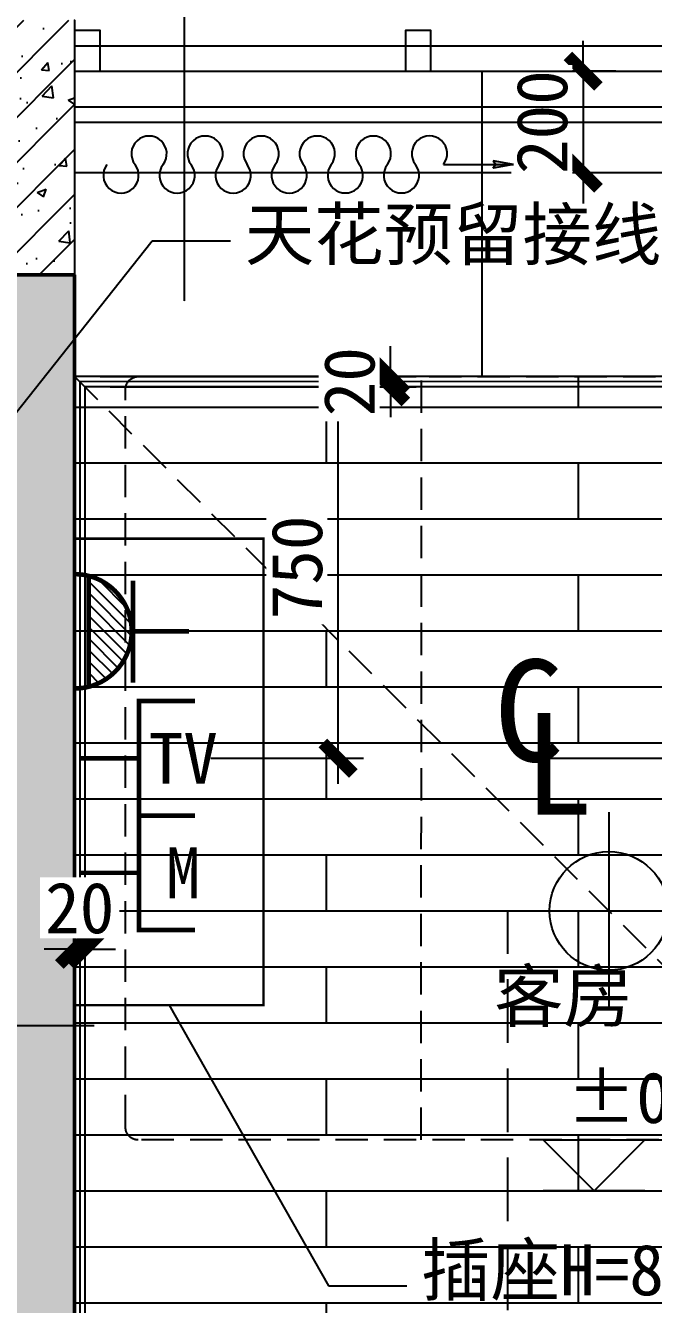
# Model space of a CAD drawing. Header units: millimetres. Extents: x -102565 to 103504, y -132507 to -120.
# Drawn here: x 33512 to 34746, y -24240 to -21727 of the extents above; entities that cross this region are included whole.
import ezdxf
from ezdxf import colors
from ezdxf.entities.mleader import LeaderData, LeaderLine
from ezdxf.enums import TextEntityAlignment as Align
from ezdxf.math import Vec2, Vec3

# ---------------------------------------------------------------- set-up
doc = ezdxf.new("R2010")
doc.units = ezdxf.units.MM
doc.header["$LTSCALE"] = 10
for name, pattern in [('ACAD_ISO04W100', [30, 24, -3, 0, -3]), ('DASH', [0.35, 0.25, -0.1]), ('HIDDEN', [9.524999999999999, 6.35, -3.175])]:
    doc.linetypes.add(name, pattern=pattern)
doc.layers.get('Defpoints').update_dxf_attribs({"color": 9})
for name, color, linetype in [('-B11  平面非硬装   LESS', 2, 'HIDDEN'), ('-B1234平 地 天 间  LESS', 7, 'Continuous'), ('-B123平   地   天  LESS', 3, 'Continuous'), ('-B13  平         天  LESS', 1, 'Continuous'), ('-B14  平 面 注 释  LESS', 1, 'Continuous'), ('-B20  地         面  LESS', 8, 'Continuous'), ('-B21  地 面 注 释  LESS', 1, 'Continuous'), ('-B30  天         花  LESS', 3, 'Continuous'), ('-B31  天 花 点 位 LESS', 2, 'Continuous'), ('-B33  天花造型注释  LESS', 1, 'Continuous'), ('-B50  强 电 插 座  LESS', 2, 'Continuous'), ('-B51  弱 电 插 座  LESS', 2, 'Continuous'), ('-B56  综合点位注释  LESS', 4, 'Continuous'), ('-B60  给   排   水  LESS', 2, 'Continuous'), ('-B61  给排水注释  LESS', 2, 'Continuous'), ('016-天花', 3, 'Continuous'), ('A02-G-MAIN-洋房4号户型_设计区$0$A_HDWR(配件)', 1, 'Continuous'), ('A02-G-MAIN-洋房4号户型_设计区$0$A_PATN_MATE(图案填充)', 252, 'Continuous'), ('A02-G-MAIN-洋房4号户型_设计区$0$A_WINDOW(窗)', 3, 'Continuous'), ('C天-LITEDIM', 3, 'Continuous'), ('S10-G-WACO-D户型COSF_设计区$0$G_COL_HATCH（墙柱填充）', 252, 'Continuous'), ('连线图', 4, 'Continuous')]:
    doc.layers.add(name, color=color, linetype=linetype)
doc.layers.add('S10-G-WACO-D户型COSF_设计区$0$G_COL（墙柱）', color=4, linetype='Continuous', lineweight=50)
doc.styles.add('DS数字英文', font='simhei.ttf')
doc.styles.add('LESS标准文字', font='simhei.ttf', dxfattribs={"height": 2})
doc.dimstyles.new('AD-DIM_50(LESS)', dxfattribs={"dimscale": 50, "dimtxt": 2, "dimasz": 1.2, "dimexe": 1, "dimexo": 1, "dimgap": 0.6, "dimtad": 1, "dimdec": 0, "dimzin": 0, "dimdsep": 46, "dimtxsty": 'DS数字英文', "dimblk": 'ARCHTICK', "dimcen": 0.09, "dimdle": 1, "dimclrd": 1, "dimclre": 1, "dimclrt": 3, "dimadec": 0, "dimazin": 0, "dimtfac": 1, "dimtdec": 0, "dimtix": 1, "dimtmove": 2, "dimatfit": 3, "dimldrblk": 'ARCHTICK', "dimfxl": 1, "dimtolj": 1, "dimtzin": 0, "dimarcsym": 0})
doc.dimstyles.new('标准注释（LESS）', dxfattribs={"dimtxt": 2, "dimasz": 1, "dimexe": 1, "dimexo": 0, "dimgap": 0.6, "dimtad": 1, "dimdec": 0, "dimrnd": 5, "dimzin": 12, "dimtxsty": 'LESS标准文字', "dimblk": 'ARCHTICK', "dimcen": 0, "dimclrd": 1, "dimclre": 1, "dimclrt": 3, "dimadec": 0, "dimazin": 0, "dimtfac": 1, "dimtdec": 0, "dimtix": 1, "dimtofl": 0, "dimtmove": 2, "dimatfit": 3, "dimldrblk": 'DOT', "dimfxl": 4, "dimfxlon": 1, "dimtfill": 1, "dimtolj": 1, "dimarcsym": 0})

# ---------------------------------------------------------------- blocks, each defined once
blk = doc.blocks.new('ytuutrue')
at = {"color": 1}
for p, q in [((4.831690603168681e-13, 2.500000000000227), (4.831690603168681e-13, -2.499999999999774)), ((-2.499999999999517, 3.410605131648481e-13), (2.500000000000455, 2.273736754432321e-13))]:
    blk.add_line(p, q, dxfattribs=at)
blk.add_circle((0, 0), 1.500000000000735)
blk = doc.blocks.new('*U333')
at = {"color": 1, "linetype": 'ACAD_ISO04W100'}
blk.add_line((-22.70411876899649, 1.778580078227429e-15), (5, -1.110223024625157e-15), dxfattribs=at)
at = {"color": 1, "style": 'LESS标准文字'}
for s, p in [('C', (-24.61407089988821, -0.1206358372583036)), ('L', (-23.44257358317733, -2.217861640659974))]:
    blk.add_text(s, height=4, dxfattribs=at).set_placement(p)
blk = doc.blocks.new('_Dot')
at = {"color": 0, "linetype": 'ByBlock', "lineweight": -2}
blk.add_line((-0.5, 0), (-1, 0), dxfattribs=at)
at = {"color": 0, "linetype": 'ByBlock', "const_width": 0.5}
blk.add_lwpolyline([(-0.25, 0, 1), (0.25, 0, 1)], format="xyb", close=True, dxfattribs=at)
blk = doc.blocks.new('_ArchTick')
at = {"color": 0, "linetype": 'ByBlock', "const_width": 0.4}
blk.add_lwpolyline([(-0.5, -0.5), (0.5, 0.5)], dxfattribs=at)
blk = doc.blocks.new('*U687')
at = {"color": 1, "linetype": 'ACAD_ISO04W100'}
blk.add_line((-22.91928215666099, 1.778580078227429e-15), (5, -1.110223024625157e-15), dxfattribs=at)
at = {"color": 1, "style": 'LESS标准文字'}
for s, p in [('C', (-24.82923428755272, -0.1206358372583036)), ('L', (-23.65773697084183, -2.217861640659974))]:
    blk.add_text(s, height=4, dxfattribs=at).set_placement(p)
blk = doc.blocks.new('*U699')
at = {"color": 1}
for p, q in [((-2.000000000000382, 2.000000000000192), (9.999999999999616, 2.00000000000019)), ((-1.91402449445377e-13, 1.918465386552271e-13), (-2.000000000000382, 2.000000000000192)), ((-1.91402449445377e-13, 1.918465386552271e-13), (1.999999999999999, 2.000000000000192)), ((1.999999999999999, -3.574438563748084e-16), (-2.000000000000382, 3.57443856374877e-16))]:
    blk.add_line(p, q, dxfattribs=at)
at = {"color": 3, "style": 'LESS标准文字'}
blk.add_attdef('%%P0.000', text='', height=2, dxfattribs=at).set_placement((3.696629213482759, 2.666666666667454), align=Align.CENTER)
blk = doc.blocks.new('*D808')
at = {"layer": '-B33  天花造型注释  LESS', "color": 1, "lineweight": -2, "transparency": 16777216}
for p, q in [((34607.73630604101, -21816.68779476391), (34607.73630604101, -21756.68779476391)), ((34671.59744704793, -21816.68779476391), (34557.73630604101, -21816.68779476391)), ((34607.73630604101, -21816.68779476391), (34607.73630604101, -22016.68779476391)), ((34671.59744704793, -22016.68779476391), (34557.73630604101, -22016.68779476391)), ((34607.73630604101, -22016.68779476391), (34607.73630604101, -22076.68779476391))]:
    blk.add_line(p, q, dxfattribs=at)
at = {"layer": 'Defpoints', "color": 0, "linetype": 'Continuous', "transparency": 16777216}
for p in [(34721.59744704793, -21816.68779476391), (34607.73630604101, -22016.68779476391), (34721.59744704793, -22016.68779476391)]:
    blk.add_point(p, dxfattribs=at)
at = {"layer": '-B33  天花造型注释  LESS', "color": 1, "linetype": 'Continuous', "lineweight": -2, "transparency": 16777216, "xscale": 60, "yscale": 60, "zscale": 60}
for p, rotation in [((34607.73630604101, -21816.68779476391), 270), ((34607.73630604101, -22016.68779476391), 90)]:
    blk.add_blockref('_ArchTick', p, dxfattribs=dict(at, rotation=rotation))
at = {"layer": '-B33  天花造型注释  LESS', "color": 3, "linetype": 'Continuous', "transparency": 16777216, "insert": (34527.17450828819, -21916.68779476392), "char_height": 100, "attachment_point": 5, "rotation": 90, "style": 'DS数字英文', "bg_fill": 3, "box_fill_scale": 1.1, "bg_fill_color": 256, "bg_fill_true_color": 13158600, "bg_fill_transparency": 0}
blk.add_mtext('\\A1;200', dxfattribs=at)
blk = doc.blocks.new('*U253')
at = {"lineweight": -2}
h = blk.add_hatch(dxfattribs=at)
h.set_pattern_fill('ANSI31', color=8, scale=0.1, angle=270)
h.set_pattern_definition([(315, (-4.500002174086922, 2.339995702427291), (0.2245064030267289, 0.2245064030267289), [])])
h.paths.add_polyline_path([(-1.59099025767532, -1.590990257677913, 0.1341324672913661), (-0.561130466441999, -2.178906285198288), (-0.5611304664419995, 2.178906285177917, 0.1341324672913661), (-1.590990257675321, 1.590990257657541, 0.1989123673796559), (-2.250000000000318, -1.018585417195231e-11, 0.1989123673796559)])
at = {"color": 2, "const_width": 0.1800000000000001}
for points in [[(-2.297228077720011, 2.014999999989814), (-2.297228077720011, -1.985000000010187)], [(-0.5611304664419995, 2.178906285193808), (-0.561130466441999, -2.178906285185076)], [(-2.250000000000318, -1.018585417195231e-11), (-4.500000000000318, -1.018607822678358e-11)]]:
    blk.add_lwpolyline(points, dxfattribs=at)
blk.add_lwpolyline([(-3.173037506642159e-13, 2.249999999989815, 0.1989123673796542), (-1.590990257675321, 1.590990257657541, 0.1989123673796559), (-2.250000000000318, -1.018585417195231e-11, 0.1989123673796559), (-1.59099025767532, -1.590990257677913, 0.1989123673796542), (-3.168556410016702e-13, -2.250000000010186)], format="xyb", dxfattribs=at)
at = {"color": 3, "style": 'LESS标准文字'}
for tag, p in [('安装高度', (-8.70213345616494, 2.04848365408165)), ('插座文字', (-4.268807025647832, 1.993960498791401))]:
    blk.add_attdef(tag, text='', height=2, dxfattribs=at).set_placement(p, align=Align.MIDDLE_CENTER)
blk = doc.blocks.new('*U244')
at = {"color": 2, "const_width": 0.18}
for points in [[(-4.499999999999999, -2.25), (-2.299999999999999, -2.25), (-2.299999999999999, 2.25), (-4.500000000000001, 2.25)], [(-2.299999999999999, -2.290338275236807e-16), (0, 0)]]:
    blk.add_lwpolyline(points, dxfattribs=at)
at = {"color": 3, "style": 'LESS标准文字'}
for tag, p in [('TP', (-4.036627357230891, -4.100999565933425e-16)), ('安装高度', (-9.339212013694807, -2.130845068946055))]:
    blk.add_attdef(tag, text='', height=2, dxfattribs=at).set_placement(p, align=Align.MIDDLE)
blk = doc.blocks.new('*U254')
at = {"color": 2, "const_width": 0.18}
for points in [[(-4.499999999999999, -2.25), (-2.299999999999999, -2.25), (-2.299999999999999, 2.25), (-4.500000000000001, 2.25)], [(-2.299999999999999, -2.290338275236807e-16), (0, 0)]]:
    blk.add_lwpolyline(points, dxfattribs=at)
at = {"color": 3, "style": 'LESS标准文字'}
for tag, p in [('安装高度', (-4.499999999999885, 4.762388256564862)), ('TP', (-4.036627357230891, -4.100999565933425e-16))]:
    blk.add_attdef(tag, text='', height=2, dxfattribs=at).set_placement(p, align=Align.MIDDLE)
blk = doc.blocks.new('*D826')
at = {"layer": '-B56  综合点位注释  LESS', "color": 1, "lineweight": -2, "transparency": 16777216}
for p, q in [((34126.20997688665, -23216.76012673313), (34126.20997688665, -22366.68779476333)), ((33876.20997688665, -22416.68779476333), (34176.20997688665, -22416.68779476333)), ((33876.20997688665, -23166.76012673313), (34176.20997688665, -23166.76012673313))]:
    blk.add_line(p, q, dxfattribs=at)
at = {"layer": 'Defpoints', "color": 0, "linetype": 'Continuous', "transparency": 16777216}
for p in [(33735.05083951984, -22416.68779476333), (34126.20997688665, -22416.68779476333), (33735.0508395198, -23166.76012673313)]:
    blk.add_point(p, dxfattribs=at)
at = {"layer": '-B56  综合点位注释  LESS', "color": 1, "linetype": 'Continuous', "lineweight": -2, "transparency": 16777216, "xscale": 60, "yscale": 60, "zscale": 60}
for p, rotation in [((34126.20997688665, -22416.68779476333), 90), ((34126.20997688665, -23166.76012673313), 270)]:
    blk.add_blockref('_ArchTick', p, dxfattribs=dict(at, rotation=rotation))
at = {"layer": '-B56  综合点位注释  LESS', "color": 3, "linetype": 'Continuous', "transparency": 16777216, "insert": (34045.64817913382, -22791.72396074824), "char_height": 100, "attachment_point": 5, "rotation": 90, "style": 'DS数字英文', "bg_fill": 3, "box_fill_scale": 1.1, "bg_fill_color": 256, "bg_fill_true_color": 13158600, "bg_fill_transparency": 0}
blk.add_mtext('\\A1;750', dxfattribs=at)
blk = doc.blocks.new('A$C2F834631')
for p, q in [((-2.479512477293611e-05, 87.47737107378634), (62.13425099966116, 98.47886482599279)), ((-2.479512477293611e-05, 87.47737107378634), (62.13425099966116, 76.4758773215799)), ((214.759857776342, 87.47737107378634), (-2.479512477293611e-05, 87.47737107378634)), ((62.13425099966116, 98.47886482599279), (54.91981336072786, 87.47737107378634)), ((62.13425099966116, 76.4758773215799), (54.91981336072786, 87.47737107378634))]:
    blk.add_line(p, q)
for centre, start, end in [((343.8627562538022, 120.6307885939968), 322.3895166346791, 217.6104833653209), ((515.999954223691, 120.6307885939896), 322.3895166346791, 217.6104833653209), ((688.137152193638, 120.6307885939896), 322.3895166346791, 217.6104833653209), ((860.2743501635268, 120.6307885939823), 322.3895166346791, 217.6104833653209), ((1032.411548133416, 120.6307885939823), 322.3895166346791, 217.6104833653209), ((1204.548746103363, 120.630788593975), 322.3895166346791, 217.6104833653209), ((257.7941572688287, 54.32395355357585), 142.3895166346791, 37.6104833653209), ((429.9313552387757, 54.32395355356857), 142.3895166346791, 37.6104833653209), ((602.0685532086645, 54.32395355356857), 142.3895166346791, 37.6104833653209), ((774.2057511785533, 54.3239535535613), 142.3895166346791, 37.6104833653209), ((946.3429491485003, 54.3239535535613), 142.3895166346791, 37.6104833653209), ((1118.480147118389, 54.32395355355402), 142.3895166346791, 37.6104833653209)]:
    blk.add_arc(centre, 54.32402807301445, start, end)
for points in [[(62.13425099966116, 98.47886482599279), (54.91981336072786, 87.47737107378634), (-2.479512477293611e-05, 87.47737107378634)], [(-2.479512477293611e-05, 87.47737107378634), (62.13425099966116, 76.4758773215799), (54.91981336072786, 87.47737107378634)]]:
    blk.add_solid(points)
blk = doc.blocks.new('S10-G-WACO-D户型COSF_设计区')
at = {"layer": 'S10-G-WACO-D户型COSF_设计区$0$G_COL_HATCH（墙柱填充）'}
h = blk.add_hatch(color=0, dxfattribs=at)
h.dxf.hatch_style = 1
h.paths.add_polyline_path([(33200, 18900.00000647045), (32599.99999223693, 18899.9606032247), (32599.99999223693, 18699.9606032247), (33000, 18700.00000647045), (33000, 15800.00000647045), (33200, 15800.00000647045)])
at = {"layer": 'S10-G-WACO-D户型COSF_设计区$0$G_COL（墙柱）', "color": 0}
blk.add_lwpolyline([(33200, 18900.00000647045), (32599.99999223693, 18899.9606032247), (32599.99999223693, 18699.9606032247), (33000, 18700.00000647045), (33000, 18700.00000647045), (33000, 15800.00000647045), (33200, 15800.00000647045)], close=True, dxfattribs=at)
blk = doc.blocks.new('1500ertong')
at = {"layer": '-B11  平面非硬装   LESS', "color": 8}
for p, q in [((22106.91643286493, 10041.58556191484), (22106.91643286493, 10376.58556190739)), ((21939.41643286493, 10209.08556191484), (22274.41643289474, 10209.08556191484)), ((20887.9596693888, 9974.585561914839), (20888.17679248002, 8474.585561914839)), ((21897.2183274999, 9846.879006295765), (21897.2183274999, 9974.585561914839)), ((22212.21834210303, 9287.33667024365), (22212.21834210303, 9917.336664730221)), ((21897.2183274999, 9202.402277344376), (21897.2183274999, 9287.336667472035)), ((22212.21834265531, 8572.402280011433), (22212.21834265531, 9202.402274498003)), ((21897.2183274999, 8642.859938520645), (21897.2183274999, 8474.585561914839)), ((21897.2183274999, 8572.402277344376), (21897.2183274999, 8569.869472438008))]:
    blk.add_line(p, q, dxfattribs=at)
at = {"layer": '-B11  平面非硬装   LESS'}
blk.add_lwpolyline([(22306.91643286493, 10409.08556191484), (21906.91643286493, 10409.08556191484), (21906.91643286493, 10009.08556191484), (22306.91643286493, 10009.08556191484)], close=True, dxfattribs=at)
blk.add_lwpolyline([(22306.91653070596, 9974.585561914835), (20331.91653070596, 9974.585561914839, 0.414213562373095), (20306.91653070596, 9949.585561914839), (20306.91653070596, 8499.585561914839, 0.414213562373095), (20331.91653070596, 8474.585561914839), (22306.91653070596, 8474.585561914835)], format="xyb", close=True, dxfattribs=at)
at = {"layer": '-B11  平面非硬装   LESS', "color": 8}
for centre, radius, start, end in [((22054.7183274999, 9085.436525577217), 846.6782718860277, 79.2793300050891, 100.7206699949109), ((25790.4455355182, 9602.336667472031), 3905.949704364321, 175.3742887233572, 176.4127364495465), ((21903.61884925512, 9549.37391229859), 297.5739364141405, 66.18657204692421, 113.8134279530758), ((22769.95733008531, 9596.613911563065), 1011.820786297927, 167.1516449646382, 172.4797976207421), ((21037.28036848453, 9596.613911563069), 1011.820786297927, 347.1516449646382, 12.84835503536186), ((22081.78023222831, 9333.110410088211), 505.9103931489637, 122.15164597255, 147.8483542547833), ((21543.32771740106, 9333.110410088211), 505.9103931453533, 32.15164574521668, 57.84835402745), ((22081.78023222831, 9871.562924915463), 505.9103931453533, 212.1516457452167, 237.84835402745), ((21543.32771740106, 9871.562924915463), 505.9103931489637, 302.15164597255, 327.8483542547833), ((22769.95733008531, 9596.613911563065), 1011.820786297927, 186.7941671501419, 192.8483550353618), ((21903.61884925512, 9643.85391085735), 297.5739364141292, 246.1865720469242, 293.8134279530758), ((25790.4455355182, 9602.336667472031), 3905.949704364321, 183.7559056628886, 184.6257112766428), ((22054.7183274999, 10119.23680936685), 846.6782718860277, 259.2793300050891, 280.7206699949109), ((25790.4455355182, 8887.402277344372), 3905.949704364321, 175.3742887233572, 176.2440943371114), ((22054.7183274999, 8370.502135449558), 846.6782718860277, 79.2793300050891, 100.7206699949109), ((21903.61884925512, 8845.88503395906), 297.5739364141292, 66.18657204692421, 113.8134279530758), ((22769.95733008531, 8893.125033253338), 1011.820786297927, 167.1516449646382, 173.2058328498582), ((21037.28036848453, 8893.125033253342), 1011.820786297927, 347.1516449646382, 12.84835503536186), ((22081.78023222831, 8618.17601993075), 505.9103931453533, 122.15164597255, 147.8483542547833), ((21543.32771740106, 8618.17601993075), 505.9103931489637, 32.15164574521668, 57.84835402745), ((22081.78023222831, 9156.628534758001), 505.9103931489637, 212.1516457452167, 237.84835402745), ((21543.32771740106, 9156.628534758001), 505.9103931453533, 302.15164597255, 327.8483542547833), ((22769.95733008531, 8893.125033253338), 1011.820786297927, 187.5202023792579, 192.8483550353618), ((21903.61884925512, 8940.365032547623), 297.5739364141405, 246.1865720469242, 293.8134279530758), ((25790.4455355182, 8887.402277344372), 3905.949704364321, 183.5872635504535, 184.6257112766428), ((22054.7183274999, 9404.302419239193), 846.6782718860277, 259.2793300050891, 280.7206699949109)]:
    blk.add_arc(centre, radius, start, end, dxfattribs=at)
at = {"layer": '-B11  平面非硬装   LESS', "color": 8, "extrusion": (0, 0, -1)}
for major_axis, ratio, start_param, end_param in [((-79.5495128997231, 79.54951289972311), 0.9999999995917888, 0.7853981636015538, 7.06858347078114), ((35.70889245533573, 35.70889245533572), 0.9999999996967107, -0.7853981635490931, 5.497787143630493)]:
    blk.add_ellipse((22106.91643286493, 10209.08556191484), major_axis=major_axis, ratio=ratio, start_param=start_param, end_param=end_param, dxfattribs=at)
blk = doc.blocks.new('*U1144')
at = {"layer": '016-天花', "color": 1}
for points in [[(2099.998398265462, 2700.000000772059), (-0.000951737100876926, 2699.920550064822), (0.0002646606881171465, -0.0002093507791869342), (2099.999614663251, -0.0002093507791869342)], [(2079.998398265462, 2679.999696353789), (19.99904826289912, 2679.920854473825), (20.00026466068812, 19.99979064922081), (2079.999614663251, 19.99979064922081)]]:
    blk.add_lwpolyline(points, close=True, dxfattribs=at)
at = {"layer": '016-天花', "color": 8}
blk.add_lwpolyline([(2089.998398265462, 2689.999696353789), (9.999048262899123, 2689.920854473825), (10.00026466068812, 9.999790649220813), (2089.999614663251, 9.999790649220813)], close=True, dxfattribs=at)
blk = doc.blocks.new('*D1157')
at = {"layer": '-B33  天花造型注释  LESS', "color": 1, "lineweight": -2, "transparency": 16777216}
for p, q in [((33608.54293737818, -22466.68779476332), (33608.54293737818, -23591.91988317932)), ((33628.54237097766, -22486.76650302286), (33628.54237097766, -23591.91988317932)), ((33608.54293737818, -23541.91988317932), (33548.54293737818, -23541.91988317932)), ((33628.54237097766, -23541.91988317932), (33608.54293737818, -23541.91988317932)), ((33628.54237097766, -23541.91988317932), (33688.54237097766, -23541.91988317932))]:
    blk.add_line(p, q, dxfattribs=at)
at = {"layer": 'Defpoints', "color": 0, "linetype": 'Continuous', "transparency": 16777216}
for p in [(33608.54293737818, -22416.68779476332), (33628.54237097766, -22436.76650302286), (33608.54293737818, -23541.91988317932)]:
    blk.add_point(p, dxfattribs=at)
at = {"layer": '-B33  天花造型注释  LESS', "color": 1, "linetype": 'Continuous', "lineweight": -2, "transparency": 16777216, "xscale": 60, "yscale": 60, "zscale": 60}
blk.add_blockref('_ArchTick', (33608.54293737818, -23541.91988317932), dxfattribs=at)
at = {"layer": '-B33  天花造型注释  LESS', "color": 1, "linetype": 'Continuous', "lineweight": -2, "transparency": 16777216, "xscale": 60, "yscale": 60, "zscale": 60, "rotation": 180}
blk.add_blockref('_ArchTick', (33628.54237097766, -23541.91988317932), dxfattribs=at)
at = {"layer": '-B33  天花造型注释  LESS', "color": 3, "linetype": 'Continuous', "transparency": 16777216, "insert": (33618.54265417792, -23461.35808542651), "char_height": 100, "attachment_point": 5, "style": 'DS数字英文', "bg_fill": 3, "box_fill_scale": 1.1, "bg_fill_color": 256, "bg_fill_true_color": 13158600, "bg_fill_transparency": 0}
blk.add_mtext('\\A1;20', dxfattribs=at)
blk = doc.blocks.new('*D1159')
at = {"layer": '-B33  天花造型注释  LESS', "color": 1, "lineweight": -2, "transparency": 16777216}
for p, q in [((34229.28017576362, -22416.76680741045), (34229.28017576362, -22356.76680741045)), ((33658.54293737822, -22416.76680741045), (34279.28017576362, -22416.76680741045)), ((33678.54237097767, -22436.76650302287), (34279.28017576362, -22436.76650302287)), ((34229.28017576362, -22416.76680741045), (34229.28017576362, -22436.76650302287)), ((34229.28017576362, -22436.76650302287), (34229.28017576362, -22496.76650302287))]:
    blk.add_line(p, q, dxfattribs=at)
at = {"layer": 'Defpoints', "color": 0, "linetype": 'Continuous', "transparency": 16777216}
for p in [(33608.54293737822, -22416.76680741045), (33628.54237097767, -22436.76650302287), (34229.28017576362, -22436.76650302287)]:
    blk.add_point(p, dxfattribs=at)
at = {"layer": '-B33  天花造型注释  LESS', "color": 1, "linetype": 'Continuous', "lineweight": -2, "transparency": 16777216, "xscale": 60, "yscale": 60, "zscale": 60}
for p, rotation in [((34229.28017576362, -22416.76680741045), 270), ((34229.28017576362, -22436.76650302287), 90)]:
    blk.add_blockref('_ArchTick', p, dxfattribs=dict(at, rotation=rotation))
at = {"layer": '-B33  天花造型注释  LESS', "color": 3, "linetype": 'Continuous', "transparency": 16777216, "insert": (34148.7183780108, -22426.76665521667), "char_height": 100, "attachment_point": 5, "rotation": 90, "style": 'DS数字英文', "bg_fill": 3, "box_fill_scale": 1.1, "bg_fill_color": 256, "bg_fill_true_color": 13158600, "bg_fill_transparency": 0}
blk.add_mtext('\\A1;20', dxfattribs=at)

msp = doc.modelspace()

# ---------------------------------------------------------------- hatches: boundary and pattern name
at = {"layer": '-B20  地         面  LESS'}
h = msp.add_hatch(dxfattribs=at)
h.set_pattern_fill('WOOD-DF9', color=8, scale=110, angle=-2.544443745170813e-14, style=0, double=1)
h.set_pattern_definition([(360, (36083.22424855756, -25006.68779476294), (5.388445916248354e-14, 110), []), (90, (36083.22424855756, -25006.68779476294), (-495, 110.0000000000003), [110, -110])])
h.paths.add_polyline_path([(33608.22641094002, -22414.75248723967), (33608.22285684765, -25122.91949857502), (35708.2224715111, -25116.78967113486), (35708.22602560347, -22418.62310228708)])

# ---------------------------------------------------------------- linework, layer by layer
at = {"layer": '-B1234平 地 天 间  LESS'}
msp.add_line((33608.54293737818, -21916.68779476343), (33608.54293737836, -25116.68779476303), dxfattribs=at)
for points in [[(33608.54293737818, -21716.68779476343), (33608.54293737818, -21716.68779476343), (33608.54293737818, -21916.68779476343), (33608.54293737818, -21916.68779476343)], [(33608.54293737818, -22216.68779476332), (33408.54293737812, -22216.6877947633)]]:
    msp.add_lwpolyline(points, dxfattribs=at)
at = {"layer": '-B20  地         面  LESS', "color": 8, "linetype": 'Continuous'}
msp.add_line((34408.22424855737, -21816.6877947639), (34408.22424855741, -22416.68779476336), dxfattribs=at)
at = {"layer": '-B30  天         花  LESS', "color": 2}
msp.add_lwpolyline([(35708.22424855738, -22016.6877947639), (33608.22424855738, -22016.6877947639)], dxfattribs=at)
at = {"layer": '-B50  强 电 插 座  LESS', "color": 1, "linetype": 'DASH', "ltscale": 20, "const_width": 5}
msp.add_lwpolyline([(33979.6901705229, -22735.34127717204), (33608.22463389387, -22735.34127717204), (33608.22463389387, -23651.7751892655), (33979.6901705229, -23651.7751892655)], close=True, dxfattribs=at)
at = {"layer": 'A02-G-MAIN-洋房4号户型_设计区$0$A_HDWR(配件)'}
for points in [[(33608.54293737818, -21816.68779476343), (33658.54293737818, -21816.68779476343), (33658.54293737818, -21736.68779476343), (33608.54293737818, -21736.68779476343)], [(34258.54293737818, -21816.68779476343), (34308.54293737818, -21816.68779476343), (34308.54293737818, -21736.68779476343), (34258.54293737818, -21736.68779476343)]]:
    msp.add_lwpolyline(points, close=True, dxfattribs=at)
at = {"layer": 'C天-LITEDIM', "color": 8, "linetype": 'HIDDEN'}
msp.add_lwpolyline([(33608.22463389384, -22416.68779476297), (35708.22424855724, -24516.5653239284)], dxfattribs=at)
at = {"layer": '连线图', "color": 4, "linetype": 'DASH', "ltscale": 50}
msp.add_lwpolyline([(34631.76673374942, -24951.01379822835), (34459.59130462966, -24951.01379822835), (34459.59130462967, -23466.62655934568), (35343.10138381066, -23466.62655934568), (35343.10138381066, -23812.77819118333), (35400.65799274869, -23812.77819118333)], dxfattribs=at)

# ---------------------------------------------------------------- block references
at = {"layer": '-B1234平 地 天 间  LESS'}
msp.add_blockref('S10-G-WACO-D户型COSF_设计区', (408.225046573898, -41116.68868224013), dxfattribs=at)
at = {"layer": '-B21  地 面 注 释  LESS', "xscale": 50.00000000000103, "yscale": 50.00000000000103, "zscale": 50.00000000000103}
msp.add_blockref('*U699', (34629.02577637529, -24016.68779476294), dxfattribs=at).add_auto_attribs({'%%P0.000': '%%p0.000'})
at = {"layer": '-B31  天 花 点 位 LESS', "linetype": 'HIDDEN', "xscale": 77.6546585106425, "yscale": 77.6546585106425, "zscale": 77.6546585106425}
msp.add_blockref('ytuutrue', (34658.2244412255, -23466.62655934571), dxfattribs=at)
at = {"layer": '-B50  强 电 插 座  LESS', "xscale": 50, "yscale": 50, "zscale": 50, "rotation": 180}
msp.add_blockref('*U253', (33608.22463389386, -22917.23880974301), dxfattribs=at)
at = {"layer": '-B51  弱 电 插 座  LESS'}
ref = msp.add_blockref('*U244', (33620.05083951974, -23166.76012673312), dxfattribs=dict(at, xscale=50, yscale=50, zscale=50, rotation=180))
ref.add_attrib('TP', 'TV', dxfattribs={"layer": '0', "color": 3, "height": 100, "style": 'LESS标准文字'}).set_placement((33821.88220738125, -23166.7601267331), align=Align.MIDDLE)
ref = msp.add_blockref('*U254', (33620.05083951974, -23391.76012673312), dxfattribs=dict(at, xscale=50, yscale=50, zscale=50, rotation=180))
ref.add_attrib('TP', 'M', dxfattribs={"layer": '0', "color": 3, "height": 100, "style": 'LESS标准文字'}).set_placement((33821.88220738125, -23391.7601267331), align=Align.MIDDLE)
at = {"layer": '-B56  综合点位注释  LESS', "xscale": 50, "yscale": 50, "zscale": 50}
msp.add_blockref('*U687', (35673.92661566143, -23166.76012673312), dxfattribs=at)
at = {"layer": '-B61  给排水注释  LESS', "xscale": 50, "yscale": 50, "zscale": 50}
msp.add_blockref('*U333', (33397.01620960704, -23691.68812030951), dxfattribs=at)

# ---------------------------------------------------------------- texts
at = {"layer": '-B14  平 面 注 释  LESS', "color": 3, "insert": (34173.2303973044, -23584.18459181756), "char_height": 100, "width": 936.0605772854353, "attachment_point": 1, "style": 'LESS标准文字'}
msp.add_mtext('\\pi259.32;客房', dxfattribs=at)
at = {"layer": '-B56  综合点位注释  LESS', "color": 3, "char_height": 100, "attachment_point": 1, "style": 'LESS标准文字'}
for s, insert in [('天花预留接线盒', (33942.9039823022, -22087.01262298099, 0.4085400775253594)), ('插座H=850mm', (34289.41256074572, -24121.85518592859))]:
    msp.add_mtext(s, dxfattribs=dict(at, insert=insert))

# ---------------------------------------------------------------- leaders
at = {"layer": '-B33  天花造型注释  LESS', "color": 1}
msp.add_leader([(33824.39044484356, -22268.04618728683), (33824.39044484356, -19470.51075465967), (34231.00839256661, -19470.51075465967)], dimstyle='标准注释（LESS）', override={"dimscale": 0, "dimfxl": 8, "dimarcsym": 1}, dxfattribs=at)
at = {"layer": '-B50  强 电 插 座  LESS', "color": 1}
for points in [[(32325.85077399646, -23960.21626062487, 0.4085400775253595), (33760.96097610296, -22149.99065440266, 0.4085400775253595), (33914.89703891367, -22149.99065440266, 0.4085400775253595)], [(33793.95740220838, -23651.7751892655), (34107.46955454647, -24203.45400147576), (34261.40561735718, -24203.45400147576)]]:
    msp.add_leader(points, dimstyle='标准注释（LESS）', override={"dimscale": 0, "dimgap": 0.6, "dimtad": 0, "dimfxl": 2}, dxfattribs=at)
at = {"layer": '-B60  给   排   水  LESS'}
ml = msp.add_multileader_mtext('Standard', dxfattribs=at)
ml.set_content('沐浴冷热水给水接口H=1100', color=3, style='LESS标准文字')
ml.set_leader_properties(color=1)
ml.set_arrow_properties(name='DOT')
ml.build(insert=Vec2(0, 0))
ml.multileader.update_dxf_attribs({"dogleg_length": 5, "arrow_head_size": 50, "scale": 50})
ctx = ml.context
ctx.base_point, ctx.scale, ctx.char_height, ctx.arrow_head_size, ctx.landing_gap_size, ctx.plane_origin = Vec3(33699.07050185755, -21076.52357743491), 50, 100, 50, 100, Vec3(31927.66044440055, -23940.67007943141)
notes = []
notes.append((ctx, [(1, (1, 1, 0), (33388.14518754689, -21076.52357743491), (1, 0), 310.925314310658, [(1, [(32945.78156778983, -22916.93779476227), (32943.49355187707, -22766.93779476227)], 0, [])])]))
ctx.mtext.insert, ctx.mtext.width, ctx.mtext.flow_direction = Vec3(33799.07050185755, -21018.93930777199), 988.0930212347996, 5
for ctx, leaders in notes:
    for number, flags, end, landing, length, lines in leaders:
        leader = LeaderData()
        leader.index, (leader.has_last_leader_line, leader.has_dogleg_vector, leader.attachment_direction) = number, flags
        leader.last_leader_point, leader.dogleg_vector, leader.dogleg_length = Vec3(end), Vec3(landing), length
        for number, points, colour, breaks in lines:
            line = LeaderLine()
            line.index, line.vertices, line.color, line.breaks = number, Vec3.list(points), colors.encode_raw_color(colour), breaks
            leader.lines.append(line)
        ctx.leaders.append(leader)

# ---------------------------------------------------------------- next in the draw order: dimensions: what is measured, and where the dimension line sits
at = {"layer": '-B33  天花造型注释  LESS', "color": 1, "linetype": 'Continuous'}
dim = msp.add_linear_dim(base=(34607.73630604101, -22016.68779476391), p1=(34721.59744704791, -21816.6877947639), p2=(34721.59744704791, -22016.6877947639), angle=90, dimstyle='AD-DIM_50(LESS)', override={"dimfxl": 5, "dimfxlon": 1, "dimtfill": 1}, dxfattribs=at)
dim.commit()
dim.dimension.update_dxf_attribs({"geometry": '*D808', "text_midpoint": (34527.17450828819, -21916.68779476392)})
at = {"layer": '-B56  综合点位注释  LESS', "color": 1, "linetype": 'Continuous'}
dim = msp.add_linear_dim(base=(34126.20997688665, -22416.68779476333), p1=(33735.05083951979, -23166.76012673312), p2=(33735.05083951983, -22416.68779476333), angle=90, dimstyle='AD-DIM_50(LESS)', override={"dimfxl": 5, "dimfxlon": 1, "dimtfill": 1}, dxfattribs=at)
dim.commit()
dim.dimension.update_dxf_attribs({"geometry": '*D826', "text_midpoint": (34045.64817913382, -22791.72396074824)})

# ---------------------------------------------------------------- next in the draw order: hatches: boundary and pattern name
at = {"layer": 'A02-G-MAIN-洋房4号户型_设计区$0$A_PATN_MATE(图案填充)'}
h = msp.add_hatch(dxfattribs=at)
h.set_pattern_fill('钢筋混凝土', color=256, scale=25)
h.set_pattern_definition([(45, (408.5856763628144, -41116.68823441169), (-44.19417382415921, 44.19417382415922), []), (49.99999999999999, (408.5856763628144, -41116.68823441169), (179.3150456501884, -15.68803374564878), [18.75, -206.25]), (355, (408.5856763628144, -41116.68823441169), (-34.68783340325, 188.048033425003), [15, -165]), (100.4514, (423.5285963628157, -41117.99556941169), (144.6273454285054, 172.3598855152384), [15.9350475, -175.285528]), (46.18420000000002, (408.5856763628144, -41066.68823441169), (266.8102621564111, -41.37975358225452), [28.12499999999983, -309.3749999999972]), (96.6356, (430.8198626128033, -41070.13656116169), (233.6656763871758, 243.5294677251104), [23.902572, -262.92825]), (351.1842, (408.5856763628144, -41066.68823441169), (233.6654862834068, 243.5296502313311), [22.5, -247.5]), (21, (433.5856763628144, -41079.18823441169), (149.2267630296154, -100.6547226663347), [18.75, -206.25]), (326.0000000000001, (433.5856763628144, -41079.18823441169), (60.82883298039543, 181.2875112617133), [15, -165]), (71.4514, (446.0212346128137, -41087.57613591169), (210.0556571453725, 80.6326241774881), [15.9350475, -175.285528]), (37.50000000000001, (408.5856763628144, -41116.68823441169), (3.039963829322667, 83.22346345782788), [0, -163, 0, -167.5, 0, -165.625]), (7.499999999999999, (408.5856763628144, -41116.68823441169), (65.76738436053715, 98.60292797059006), [0, -95.5, 0, -159.25, 0, -63.125]), (327.5, (352.8356763628144, -41116.68823441169), (133.4556090431022, -5.638717933594939), [0, -62.5, 0, -195, 0, -258.75]), (317.5, (327.8356763628144, -41116.68823441169), (145.7965423355966, 25.02624558307943), [0, -81.25, 0, -129.5, 0, -183.75])])
h.paths.add_polyline_path([(35708.54293737818, -21916.68779476343), (35708.54293737818, -22216.68779476343), (35908.54293737827, -22216.68779476341), (35908.54293737821, -21716.68779476343), (35708.54293737818, -21716.68779476345)])
h.paths.add_polyline_path([(33608.54293737818, -21916.68779476343), (33608.54293737818, -21716.68779476274), (33408.54293737818, -21716.68779476274), (33408.54293737812, -22216.6877947633), (33608.54293737818, -22216.68779476332)])

# ---------------------------------------------------------------- next in the draw order: linework, layer by layer
at = {"layer": '-B123平   地   天  LESS', "color": 2}
msp.add_lwpolyline([(35708.54293737818, -22416.68779476343), (33608.54293737818, -22416.68779476332)], dxfattribs=at)
at = {"layer": 'A02-G-MAIN-洋房4号户型_设计区$0$A_HDWR(配件)'}
for points in [[(33608.54293737818, -21886.68779476343), (35708.54293737818, -21886.68779476345)], [(33608.54293737818, -21916.68779476343), (35708.54293737818, -21916.68779476345)]]:
    msp.add_lwpolyline(points, dxfattribs=at)
at = {"layer": 'A02-G-MAIN-洋房4号户型_设计区$0$A_WINDOW(窗)'}
for points in [[(33608.54293737818, -21766.68779476343), (35708.54293737818, -21766.68779476345)], [(33608.54293737818, -21816.68779476343), (35708.54293737818, -21816.68779476345)]]:
    msp.add_lwpolyline(points, dxfattribs=at)

# ---------------------------------------------------------------- next in the draw order: block references
at = {"layer": '-B13  平         天  LESS', "xscale": 0.6400000000000001, "yscale": 0.6400000000000001, "zscale": 0.6400000000000001, "rotation": 180.010378006823}
msp.add_blockref('A$C2F834631', (34470.54266760185, -21943.95467165725), dxfattribs=at)
at = {"layer": '-B30  天         花  LESS', "color": 1}
msp.add_blockref('*U1144', (33608.54332271476, -25116.68735749669), dxfattribs=at)
at = {"xscale": -1, "rotation": 180}
msp.add_blockref('1500ertong', (13401.62640667219, -13942.10223286166), dxfattribs=at)

# ---------------------------------------------------------------- next in the draw order: dimensions: what is measured, and where the dimension line sits
at = {"layer": '-B33  天花造型注释  LESS', "linetype": 'Continuous'}
dim = msp.add_linear_dim(base=(33608.54293737818, -23541.91988317932), p1=(33628.54237097766, -22436.76650302286), p2=(33608.54293737818, -22416.68779476332), dimstyle='AD-DIM_50(LESS)', override={"dimfxl": 800, "dimfxlon": 1, "dimtfill": 1}, dxfattribs=at)
dim.commit()
dim.dimension.update_dxf_attribs({"geometry": '*D1157', "text_midpoint": (33618.54265417792, -23461.35808542651)})

# ---------------------------------------------------------------- next in the draw order: dimensions: what is measured, and where the dimension line sits
dim = msp.add_linear_dim(base=(34229.28017576362, -22436.76650302287), p1=(33608.54293737821, -22416.76680741044), p2=(33628.54237097766, -22436.76650302286), angle=90, dimstyle='AD-DIM_50(LESS)', override={"dimfxl": 800, "dimfxlon": 1, "dimtfill": 1}, dxfattribs=at)
dim.commit()
dim.dimension.update_dxf_attribs({"geometry": '*D1159', "text_midpoint": (34148.7183780108, -22426.76665521667)})

doc.saveas('drawing.dxf')
